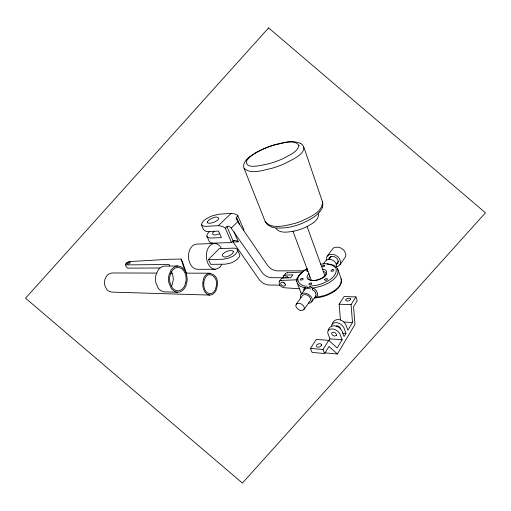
<?xml version="1.0" encoding="UTF-8"?>
<svg xmlns="http://www.w3.org/2000/svg" width="511" height="511" viewBox="0 0 511 511"><rect width="100%" height="100%" fill="white"/><g stroke="black" fill="none" stroke-linecap="round" stroke-linejoin="round"><path stroke-width="0.77" d="M303.898 289.354L303.968 290.44M306.817 270.773L307.066 271.181M303.924 289.105L304.428 287.834L304.735 288.217A1.597 1.552 10.6 0 1 304.907 288.804L304.716 289.513M317.382 295.224L317.459 293.614M315.855 295.499L315.97 294.17M337.33 268.364C335.44 266.742 337.266 264.328 335.337 262.462A7.652 7.422 10.6 0 0 333.887 260.974L332.431 260.086A8.042 7.799 10.6 0 0 330.783 259.524C327.551 258.425 324.855 261.038 323.642 263.836M317.299 295.537L316.628 296.98A4.867 4.727 10.6 0 1 316.028 297.689M315.772 295.78L315.306 296.744M322.198 207.753L322.831 205.224L322.735 202.829M313.85 290.682L312.151 289.59A13.158 12.769 10.6 0 1 312.445 288.951L312.56 288.715A15.662 15.196 10.6 0 1 312.853 288.166L320.493 286.352A44.629 43.301 10.6 0 0 325.424 284.448C331.16 281.931 339.783 276.176 337.79 269.259M171.338 286.288L171.607 285.821A13.969 13.561 10.6 0 0 172.296 284.397L173.223 279.932A18.236 17.693 10.6 0 0 173.184 277.537L172.616 274.484L171.428 271.795M325.124 352.865L337.413 353.989L354.973 324.44L353.548 306.702L357.221 300.762L355.912 296.904L344.095 296.572L339.138 304.205L340.441 320.007M328.931 340.518L329.965 338.863L328.017 333.721A4.759 4.618 10.6 0 1 327.73 332.616C327.334 328.151 333.689 328.215 336.27 330.259A11.274 10.942 10.6 0 1 338.007 331.518L339.879 333.785L342.134 339.777L337.183 348.01L328.752 340.358L316.303 339.4L310.464 348.393L312.068 352.392L324.619 353.548L328.988 346.471L337.413 353.989M331.722 326.095A3.334 3.232 10.6 0 1 332.156 324.198C334.066 321.719 337.873 322.53 340.217 323.923A10.999 10.674 10.6 0 1 341.936 325.162L343.782 327.41L345.985 333.37L344.069 336.557L341.84 330.579L339.981 328.317A11.14 10.808 10.6 0 0 338.256 327.072C334.705 324.581 329.161 325.628 328.164 330.483M355.912 296.904L351.076 304.639L352.513 322.511L347.876 330.221L345.698 324.274L343.865 322.039A10.859 10.533 10.6 0 0 342.153 320.806C338.633 318.353 333.166 319.439 332.169 324.204M324.613 353.548L323.041 349.498L328.752 340.358M336.315 335.491L334.552 336.059A3.162 3.066 10.6 0 1 334.002 335.925L333.638 335.778A4.139 4.011 10.6 0 1 332.482 334.992L331.792 333.983A1.437 1.392 10.6 0 1 331.824 332.77L333.613 332.22A3.194 3.098 10.6 0 1 334.347 332.425L334.533 332.501A4.152 4.024 10.6 0 1 335.682 333.293L336.372 334.303A1.437 1.392 10.6 0 1 336.34 335.503M350.329 299.727L349.345 300.57A4.682 4.542 10.6 0 1 348.24 300.985L348.048 301.03A3.705 3.59 10.6 0 1 347.288 301.1L345.736 300.385A0.69 0.671 10.6 0 1 345.698 300.193L345.896 299.574A2.012 1.955 10.6 0 1 346.196 299.229A3.858 3.743 10.6 0 1 349.467 298.315A1.948 1.891 10.6 0 1 349.99 298.443L350.38 298.775A0.696 0.677 10.6 0 1 350.469 298.948M321.304 345.621L320.244 346.567A4.644 4.503 10.6 0 1 319.088 347.026L318.883 347.071A3.583 3.475 10.6 0 1 318.098 347.141C315.945 347.429 315.99 344.701 317.778 344.222A4.593 4.452 10.6 0 1 319.177 343.756L320.033 343.724A2.28 2.21 10.6 0 1 320.646 343.846L321.476 344.542M299.478 275.225C294.681 280.654 301.203 286.748 307.047 286.173M298.635 275.755L303.63 270.849A33.196 32.212 10.6 0 1 307.028 268.722M296.227 304.173L295.831 305.667A3.456 3.353 10.6 0 0 296.086 306.715L297.313 308.516A7.454 7.231 10.6 0 0 298.68 309.589C301.305 312.106 306.568 309.359 303.464 305.955A6.592 6.394 10.6 0 0 302.589 304.952L301.094 303.917A6.547 6.356 10.6 0 0 299.836 303.445L297.485 303.336L296.227 304.173L302.755 295.269L304.179 294.591L306.166 294.745A6.343 6.158 10.6 0 1 307.405 295.205L308.874 296.214A6.368 6.177 10.6 0 1 309.736 297.198L310.547 298.98L310.375 300.519L303.968 309.532M308.472 303.202C312.01 303.643 313.543 299.159 311.084 296.808A8.917 8.655 10.6 0 0 309.883 295.428L307.82 294.01A8.872 8.61 10.6 0 0 306.089 293.371C303.687 292.356 300.046 293.723 300.519 296.719A4.791 4.65 10.6 0 0 300.813 297.919M336.34 266.646A5.557 5.391 10.6 0 0 338.493 266.046L339.872 264.915L345.679 256.509L345.838 254.293L344.586 251.265A9.607 9.319 10.6 0 0 343.194 249.63L340.767 248.001A9.722 9.434 10.6 0 0 338.697 247.305L335.337 247.215L333.242 248.135L327.11 256.273L326.497 257.883A5.385 5.225 10.6 0 0 326.618 259.99M311.748 301.79L315.21 296.885M336.251 264.098L338.32 261.178M340.019 264.717L340.773 262.175L339.413 258.528A9.888 9.594 10.6 0 0 338.001 256.867L335.542 255.206A9.977 9.677 10.6 0 0 333.447 254.497L329.448 254.523L327.251 256.081M337.854 263.325L338.359 261.626L337.458 259.192A6.586 6.388 10.6 0 0 336.513 258.081L334.871 256.969A6.649 6.451 10.6 0 0 333.472 256.496L330.809 256.516L329.34 257.563A2.996 2.906 10.6 0 0 328.816 259.301M329.135 259.281L331.249 256.401M301.081 294.432L304.62 289.635M309.711 275.883L308.893 277.473L308.944 278.897M297.21 278.565L296.227 279.843L296.846 281.433M283.209 278.003A2.568 2.491 10.6 0 1 283.567 276.01L285.489 273.672M319.816 211.695L316.801 214.773A38.817 37.661 10.6 0 1 313.3 217.45C302.352 224.495 289.117 228.922 275.997 227.932A22.535 21.864 10.6 0 1 273.149 227.433L271.922 227.088M246.245 159.949L244.392 162.773A8.521 8.272 10.6 0 0 243.664 165.34L243.651 165.794A6.784 6.586 10.6 0 0 244.092 168.349C251.131 174.877 262.833 170.048 271.169 168.509A103.944 100.859 10.6 0 0 284.282 163.788C290.12 160.556 306.53 154.296 303.362 146.12A6.784 6.586 10.6 0 0 302.557 145.015L301.848 144.319A7.71 7.486 10.6 0 0 300.96 143.668L300.481 143.38M246.283 159.905L248.697 157.509A32.008 31.056 10.6 0 1 249.585 156.768L256.477 152.252L265.164 148.107A96.892 94.011 10.6 0 1 275.793 144.441C283.643 142.569 292.477 139.995 300.289 143.284M209.619 231.528L207.613 233.584L206.763 235.724L209.325 241.709L210.283 242.546L213.56 243.172L231.515 242.527L233.105 240.905L226.941 226.616A1.137 1.105 10.6 0 1 227.146 226.456A1.444 1.399 10.6 0 1 227.657 226.277A2.223 2.159 10.6 0 1 228.577 226.322L229.765 226.814A5.87 5.691 10.6 0 1 231.208 228.142L261.83 272.133C264.015 275.237 267.655 277.582 271.513 277.69L283.139 277.78M243.517 230.257L243.932 229.829L237.666 215.463A11.574 11.229 10.6 0 0 235.092 214.032L231.221 213.343L218.81 214.25L213.272 215.546A36.032 34.959 10.6 0 0 209.964 216.849C206.783 218.593 201.998 220.516 201.577 224.591C202.407 228.628 204.381 232.352 208.814 231.572L218.497 231.074L221.384 237.628L210.385 238.03L207.983 237.462L206.929 236.446M208.462 259.505L219.321 248.557L233.137 248.154C242.086 247.72 235.239 256.247 230.665 257.18A26.713 25.92 10.6 0 1 227.797 258.298L223.013 259.275L208.462 259.499L210.685 264.334L225.217 264.2L229.988 263.242A26.067 25.295 10.6 0 0 232.837 262.13L237.078 259.543L239.659 256.33L239.774 254.976L237.558 249.809M231.221 228.13L237.819 221.602M308.925 273.794L308.535 274.19A8.374 8.125 10.6 0 0 307.986 274.816L307.111 276.681L307.194 278.233A2.606 2.523 10.6 0 0 307.558 278.917L310.605 280.501L315.523 280.443A21.641 20.996 10.6 0 0 319.956 279.217A19.546 18.971 10.6 0 0 322.211 278.163C326.868 276.949 329.148 269.163 322.537 269.252M231.515 242.527L225.306 228.206L226.941 226.616M236.254 217.673A1.016 0.99 10.6 0 1 236.504 217.277L238.056 215.763M201.698 224.885L202.733 225.856L205.128 226.36L218.331 225.658L231.221 213.343M315.063 297.089L315.766 296.974A1.763 1.705 10.6 0 1 316.437 297.242L323.929 295.645A42.981 41.704 10.6 0 0 328.809 293.761C334.405 291.04 342.587 286.128 341.131 278.808L337.937 269.636M305.131 289.137L305.476 288.9M334.226 291.468C338.218 288.683 342.683 284.116 341.131 278.808M336.149 326.127L337.03 325.865A2.811 2.727 10.6 0 1 338.103 326.024L338.467 326.165A4.197 4.069 10.6 0 1 339.47 326.816L340.294 327.953A1.667 1.616 10.6 0 1 340.396 328.688M305.674 288.785L306.115 288.568M219.276 233.821L218.056 234.294A12.443 12.072 10.6 0 1 216.415 234.702C214.32 235.827 210.839 233.981 213.47 232.007A8.438 8.189 10.6 0 1 214.345 231.291M304.76 287.719L305.208 287.584M332.303 269.699L332.437 269.655A2.331 2.268 10.6 0 1 333.127 269.584L333.983 270.032L333.389 270.836A2.804 2.721 10.6 0 1 331.997 271.277L331.179 271.143L330.987 270.632A2.057 1.993 10.6 0 1 332.316 269.782M305.431 287.527L306.14 287.374M306.772 288.351L307.705 288.236M320.691 264.149L323.374 263.855M323.846 263.817L324.428 263.765M323.795 263.817L323.98 263.804M310.011 286.243L317.625 285.087A44.38 43.065 10.6 0 0 322.217 283.631C328.19 281.101 336.909 276.821 336.251 269.163A4.784 4.637 10.6 0 0 335.701 267.93L333.019 265.618L328.918 264.283A16.422 15.937 10.6 0 0 326.919 264.072M309.992 286.243L309.449 286.281M306.913 287.297L307.705 287.265M314.527 298.009L315.102 297.977M287.457 272.778L302.014 272.063M285.566 275.142L292.905 274.803L290.631 277.69L283.273 278.01A2.625 2.542 10.6 0 0 281.267 278.872L279.032 281.887L279.511 284.716A5.461 5.295 10.6 0 0 280.073 285.496L280.539 285.981A7.135 6.924 10.6 0 0 282.206 287.15L284.007 287.731L299.427 288.772M218.331 225.658L222.266 226.411A12.226 11.868 10.6 0 1 224.904 227.9L225.306 228.206M281.344 280.424L296.125 279.836M232.614 241.403A4.133 4.011 10.6 0 1 233.093 241.978L238.286 241.786L234.076 231.93M221.442 248.493C220.094 245.874 217.533 243.37 214.396 243.472L196.633 244.105C192.091 244.411 189.383 249.151 188.757 253.232A19.316 18.741 10.6 0 0 188.993 260.501C189.875 264.577 192.845 269.169 197.425 269.316L215.514 269.265L219.117 267.79A8.131 7.889 10.6 0 0 219.896 267.061A11.581 11.236 10.6 0 0 221.793 264.225M325.066 263.733L326.951 263.804M214.396 243.472C209.81 243.824 207.242 248.716 206.642 252.811A20.478 19.872 10.6 0 0 206.878 260.24C207.747 264.328 210.583 269.08 215.208 269.271M234.408 240.425L236.369 240.783A8.144 7.901 10.6 0 1 237.858 241.499L238.286 241.786M181.066 259.077L184.682 269.91L186.413 273.462L182.74 262.513L181.066 259.077L168.841 259.275L129.008 261.613A9.581 9.294 10.6 0 0 127.38 262.341C124.409 263.165 125.355 267.215 127.846 268.109A2.108 2.044 10.6 0 0 128.184 268.128L159.956 267.988M184.58 270.012L181.501 267.029L178.275 265.988L164.005 266.11L161.419 267.01L159.355 268.569A11.287 10.948 10.6 0 0 158.263 269.808L155.887 275.161A18.594 18.045 10.6 0 0 155.836 282.596L158.135 288.006A11.089 10.763 10.6 0 0 159.208 289.271L161.252 290.88L163.839 291.838L177.662 292.254C183.136 292.241 186.451 286.479 187 281.612A20.185 19.584 10.6 0 0 187.167 278.31L186.311 273.564M303.636 270.843L276.54 270.862L272.561 269.687A14.538 14.11 10.6 0 1 270.6 268.499L267.956 265.963L240.036 225.159L236.529 219.289M177.809 265.982L175.279 266.499L172.373 268.518A11.485 11.146 10.6 0 0 170.968 270.249L168.937 275.231A19.386 18.811 10.6 0 0 168.892 282.794L171.185 288.306A11.229 10.897 10.6 0 0 172.252 289.596L175.139 291.679L177.662 292.254M170.776 273.11L172.092 273.117M156.513 273.078L111.954 272.97L108.779 274.037A8.649 8.393 10.6 0 0 106.614 276.042L105.157 278.782A12.436 12.066 10.6 0 0 105.023 286.045L106.365 288.843A8.342 8.093 10.6 0 0 108.46 290.919L111.59 292.094L209.88 295.09C214.141 295.064 216.6 290.472 217.098 286.735A18.255 17.713 10.6 0 0 217.316 284.173C218.861 273.091 204.732 268.716 203.116 280.871A17.227 16.716 10.6 0 0 203.052 287.176C203.653 290.689 205.952 294.809 209.88 295.09M186.26 273.149L210.098 273.206M307.98 287.265L309.698 287.348M313.064 280.43L311.812 280.347A5.621 5.455 10.6 0 1 309.934 279.843L309.672 279.683A2.191 2.127 10.6 0 1 309.251 279.364M279.817 285.176L268.103 284.985L264.149 283.765A14.991 14.544 10.6 0 1 262.188 282.57L259.537 280.041L233.093 241.978M307.948 288.236L309.193 288.402M339.138 304.205L351.076 304.639M324.031 265.279L324.868 265.701L324.287 266.48A2.791 2.708 10.6 0 1 322.926 266.921L321.936 266.55L322.575 265.682A3.162 3.072 10.6 0 1 323.354 265.369A2.51 2.434 10.6 0 1 324.031 265.279M343.871 322.032L352.513 322.511M311.071 283.081C309.998 282.672 307.577 284.595 309.628 284.851A2.402 2.325 10.6 0 0 310.196 284.793A3.117 3.021 10.6 0 0 311.205 284.378L311.761 283.771L311.589 283.241M342.83 333.159L345.985 333.37M327.347 263.836L331.933 264.641A12.59 12.213 10.6 0 1 334.315 265.631L336.212 267.004M329.965 338.863L342.134 339.777M310.464 348.393L323.041 349.498M310.605 287.463L311.416 287.629M304.428 287.834L299.753 286.071L297.249 283.164L300.755 292.171M311.435 287.629L312.285 287.834M312.815 287.961L314.968 289.328M323.297 271.36L324.99 272.114L325.89 273.264M271.814 227.05L267.821 225L265.35 221.934L244.092 168.349M307.143 271.213L307.188 271.232A1.763 1.712 10.6 0 0 307.973 271.252M284.819 283.541L284.576 283.439A3.762 3.647 10.6 0 1 283.247 282.423L283.088 282.206M309.941 288.645L310.554 288.919M314.105 290.88L315.166 292.017M315.261 289.59L316.488 291.015M288.683 277.78L288.472 277.575A3.334 3.238 10.6 0 0 288.3 277.428L287.687 277.058A3.309 3.213 10.6 0 0 286.767 276.79L285.183 277.249A1.309 1.271 10.6 0 0 284.927 277.939M315.332 292.266L315.939 293.87M337.362 268.422L337.739 269.131M125.495 264.551L126.108 264.877A2.121 2.057 10.6 0 0 126.447 264.896L169.186 264.5L169.614 266.039M316.679 291.321L317.408 293.263M265.177 221.531C272.254 230.052 286 225.408 295.166 223.326A83.082 80.617 10.6 0 0 301.164 221.225C309.276 217.309 322.582 212.493 322.467 201.845L303.873 147.245M236.504 217.284L239.416 224.22M236.401 218.983L236.242 218.478A2.133 2.07 10.6 0 1 236.203 218.171A1.533 1.488 10.6 0 1 236.203 217.916M292.988 231.33L311.359 280.271M275.883 228.302C280.047 234.083 288.932 231.943 294.943 230.915A55.086 53.451 10.6 0 0 305.297 227.389C310.592 224.585 319.043 220.803 318.5 213.719M307.092 226.526L324.894 275.774M285.457 273.647A2.638 2.555 10.6 0 1 287.457 272.817M283.567 276.004A2.632 2.549 10.6 0 1 285.566 275.186M297.051 279.019A11.082 10.75 10.6 0 1 298.66 275.768M297.23 283.171A6.841 6.637 10.6 0 1 296.904 279.9M322.237 207.766A16.211 15.726 10.6 0 1 319.797 211.675M322.467 201.845A7.825 7.588 10.6 0 1 322.709 202.714M301.567 293.659A6.79 6.586 10.6 0 1 300.8 292.286M296.917 279.817A7.231 7.013 10.6 0 1 297.076 279.025M334.168 291.385A36.773 35.681 10.6 0 1 315.095 297.875M311.071 283.088A1.086 1.054 10.6 0 1 311.595 283.228M279.332 281.28A2.612 2.536 10.6 0 1 281.344 280.469M321.508 344.535A1.297 1.258 10.6 0 1 321.278 345.602M337.86 263.331A3.028 2.938 10.6 0 1 336.34 264.391M233.08 240.873A1.923 1.865 10.6 0 1 234.408 240.47M350.495 298.941A0.984 0.952 10.6 0 1 350.316 299.714M299.369 275.142A24.215 23.5 10.6 0 1 307.175 269.054M306.753 270.734A1.642 1.597 10.6 0 1 307.526 270.044M326.075 274.068A7.18 6.969 10.6 0 1 323.361 276.962M323.437 277.083A14.519 14.091 10.6 0 1 322.071 277.971A16.288 15.809 10.6 0 1 321.56 278.259L320.352 278.84A17.54 17.016 10.6 0 1 313.109 280.462M288.083 277.799A3.475 3.373 10.6 0 1 287.188 276.873M298.992 145.488C297.319 152.329 289.232 155.089 283.726 158.308A81.102 78.694 10.6 0 1 279.964 159.969L276.01 161.489A95.461 92.632 10.6 0 1 267.943 163.98C263.81 164.414 245.037 170.514 246.564 161.074A7.192 6.975 10.6 0 1 246.845 160.486C249.981 155.555 255.679 153.019 260.629 150.317A82.226 79.78 10.6 0 1 266.633 147.685L269.176 146.734A98.642 95.717 10.6 0 1 275.576 144.677C282.321 143.636 294.253 138.57 298.992 145.488M303.055 278.872L303.029 279.044A1.201 1.169 10.6 0 1 302.742 279.447A2.683 2.606 10.6 0 1 301.669 280.002A2.197 2.133 10.6 0 1 300.909 280.124C298.961 279.792 301.356 278.067 302.359 278.406A1.054 1.022 10.6 0 1 302.863 278.546L303.055 278.872M233.476 251.763L232.409 253.712L229.848 255.462A15.023 14.576 10.6 0 1 227.421 256.413C224.029 258.63 219.851 254.9 224.374 252.753A13.28 12.89 10.6 0 1 229.58 250.645L232.256 250.633L233.476 251.763M285.362 284.857L284.838 285.905L283.573 286.134A2.919 2.836 10.6 0 1 282.736 285.898L282.57 285.821A3.947 3.833 10.6 0 1 281.401 284.927L280.858 284.071A1.903 1.846 10.6 0 1 280.711 283.132L281.504 282.142L282.992 282.193A3.539 3.43 10.6 0 1 283.892 282.609L284.295 282.909A3.539 3.436 10.6 0 1 284.927 283.65L285.362 284.857M207.313 222.093C207.645 223.971 210.436 223.071 211.72 222.911A15.221 14.768 10.6 0 0 213.406 222.413L214.511 221.966A15.177 14.73 10.6 0 0 216.057 221.154C221.959 218.146 216.926 215.738 213.196 217.833A20.121 19.52 10.6 0 0 211.452 218.529L208.635 220.209L207.313 222.093M126.677 263.797L127.974 264.059A4.893 4.746 10.6 0 0 129.685 263.242L130.388 262.284L129.277 262.073A3.82 3.705 10.6 0 0 128.913 262.169A5.423 5.263 10.6 0 0 127.443 262.89L127.162 263.108A2.229 2.159 10.6 0 0 126.913 263.35L126.677 263.797M203.761 283.107L203.832 285.885A13.95 13.535 10.6 0 0 204.477 288.53C205.218 292.33 209.932 295.524 213.164 292.509A6.522 6.33 10.6 0 0 213.809 291.89L215.208 289.82L216.242 286.422A15.988 15.509 10.6 0 0 216.434 284.18C217.673 276.585 207.607 269.674 204.572 279.568A14.001 13.586 10.6 0 0 203.87 282.193L203.761 283.107M324.523 279.779L325.584 280.36A2.791 2.708 10.6 0 0 326.995 279.907L327.557 278.98L326.478 278.61A3.104 3.009 10.6 0 0 325.456 278.878A2.549 2.472 10.6 0 0 325.028 279.121L324.523 279.779M185.838 282.251L184.445 286.409L182.74 288.587A8.023 7.786 10.6 0 1 181.309 289.756C178.671 291.609 174.947 290.823 172.91 288.434A10.067 9.766 10.6 0 1 171.677 286.863L169.927 282.385A17.182 16.671 10.6 0 1 170.093 275.122L172.06 270.811A10.131 9.83 10.6 0 1 173.018 269.693C175.752 266.403 181.092 266.927 183.43 270.408A10.226 9.926 10.6 0 1 184.727 272.504L185.806 275.352L186.164 278.738A20.114 19.514 10.6 0 1 185.838 282.251M268.588 27.92L25.55 298.194L242.412 483.08L485.45 212.806L268.588 27.92M310.522 286.205L310.484 286.211"/></g></svg>
